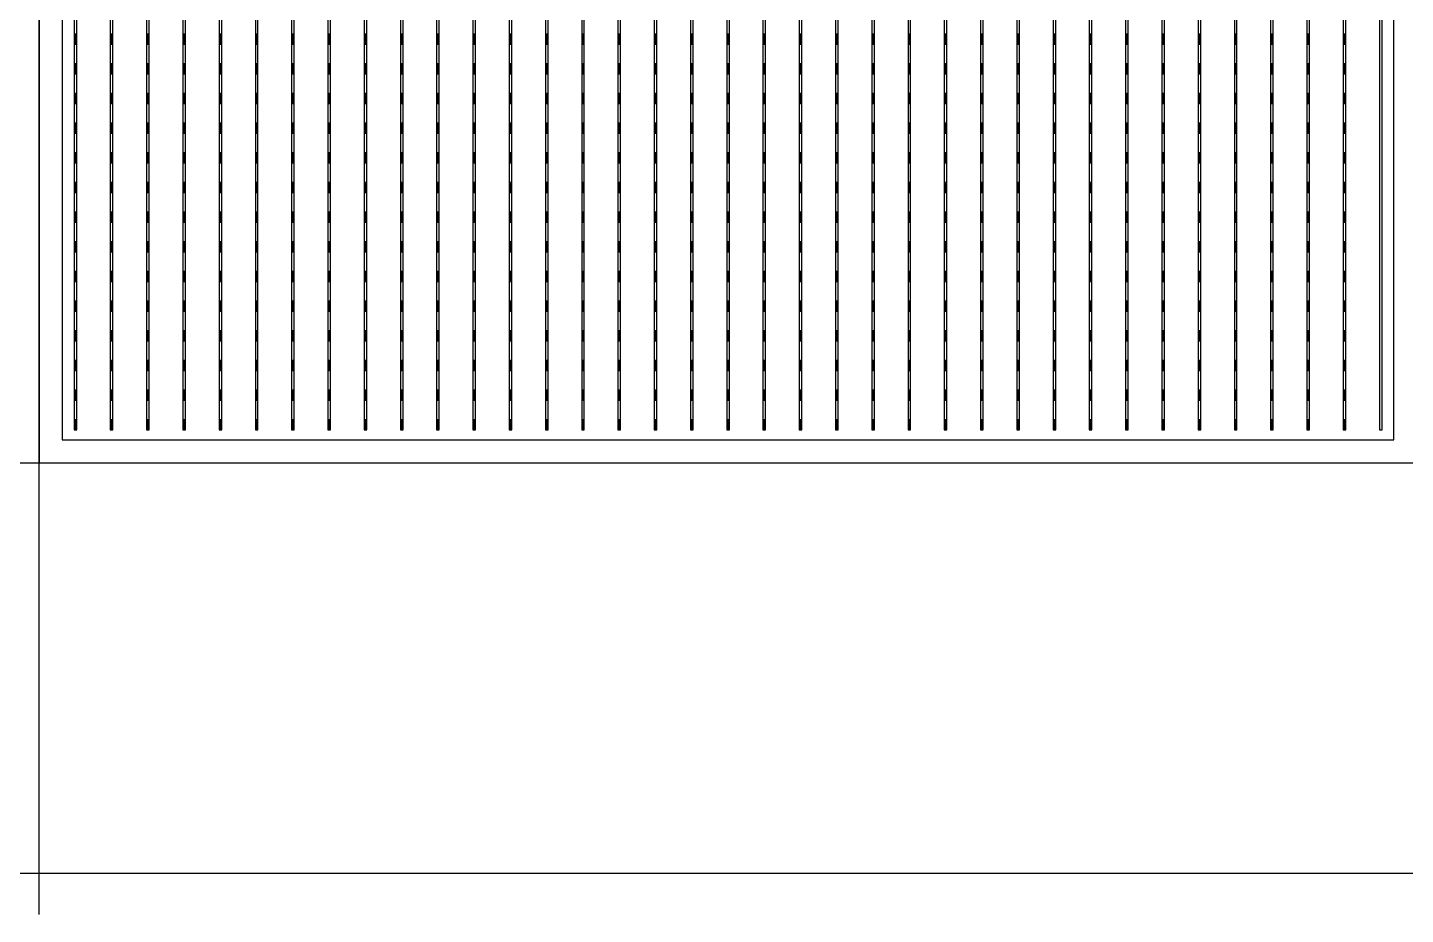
# Model space of a CAD drawing. Header units: millimetres. Extents: x -18 to 142, y -7 to 153.
# Drawn here: x 41.09 to 61.99, y -7.35 to 6.1 of the extents above; entities that cross this region are included whole.
import ezdxf

# ---------------------------------------------------------------- set-up
doc = ezdxf.new("R2010")
doc.units = ezdxf.units.MM
for name, color, linetype in [('CELLS', 5, 'Continuous'), ('CONTACT_PADS', 2, 'Continuous'), ('DICING', 4, 'Continuous'), ('FINGERS', 1, 'Continuous'), ('INSULATION', 2, 'Continuous'), ('WAFER', 1, 'Continuous')]:
    doc.layers.add(name, color=color, linetype=linetype)

msp = doc.modelspace()

# ---------------------------------------------------------------- linework, layer by layer
at = {"layer": 'CELLS'}
for points in [[(41.27, -0.5), (41.27, 20.4), (20.37, 20.4), (20.37, -0.5), (41.27, -0.5)], [(62.17, -0.5), (62.17, 20.4), (41.27, 20.4), (41.27, -0.5), (62.17, -0.5)]]:
    msp.add_lwpolyline(points, close=True, dxfattribs=at)
at = {"layer": 'CONTACT_PADS'}
for points in [[(41.833, 5.85), (41.833, 6), (41.808, 6), (41.808, 5.85), (41.833, 5.85)], [(42.383, 5.85), (42.383, 6), (42.358, 6), (42.358, 5.85), (42.383, 5.85)], [(42.933, 5.85), (42.933, 6), (42.908, 6), (42.908, 5.85), (42.933, 5.85)], [(43.483, 5.85), (43.483, 6), (43.458, 6), (43.458, 5.85), (43.483, 5.85)], [(44.033, 5.85), (44.033, 6), (44.008, 6), (44.008, 5.85), (44.033, 5.85)], [(44.583, 5.85), (44.583, 6), (44.558, 6), (44.558, 5.85), (44.583, 5.85)], [(45.133, 5.85), (45.133, 6), (45.108, 6), (45.108, 5.85), (45.133, 5.85)], [(45.683, 5.85), (45.683, 6), (45.658, 6), (45.658, 5.85), (45.683, 5.85)], [(46.233, 5.85), (46.233, 6), (46.208, 6), (46.208, 5.85), (46.233, 5.85)], [(46.783, 5.85), (46.783, 6), (46.758, 6), (46.758, 5.85), (46.783, 5.85)], [(47.333, 5.85), (47.333, 6), (47.308, 6), (47.308, 5.85), (47.333, 5.85)], [(47.883, 5.85), (47.883, 6), (47.858, 6), (47.858, 5.85), (47.883, 5.85)], [(48.433, 5.85), (48.433, 6), (48.408, 6), (48.408, 5.85), (48.433, 5.85)], [(48.983, 5.85), (48.983, 6), (48.958, 6), (48.958, 5.85), (48.983, 5.85)], [(49.533, 5.85), (49.533, 6), (49.508, 6), (49.508, 5.85), (49.533, 5.85)], [(50.083, 5.85), (50.083, 6), (50.058, 6), (50.058, 5.85), (50.083, 5.85)], [(50.633, 5.85), (50.633, 6), (50.608, 6), (50.608, 5.85), (50.633, 5.85)], [(51.183, 5.85), (51.183, 6), (51.158, 6), (51.158, 5.85), (51.183, 5.85)], [(51.733, 5.85), (51.733, 6), (51.708, 6), (51.708, 5.85), (51.733, 5.85)], [(52.283, 5.85), (52.283, 6), (52.258, 6), (52.258, 5.85), (52.283, 5.85)], [(52.833, 5.85), (52.833, 6), (52.808, 6), (52.808, 5.85), (52.833, 5.85)], [(53.383, 5.85), (53.383, 6), (53.358, 6), (53.358, 5.85), (53.383, 5.85)], [(53.933, 5.85), (53.933, 6), (53.908, 6), (53.908, 5.85), (53.933, 5.85)], [(54.483, 5.85), (54.483, 6), (54.458, 6), (54.458, 5.85), (54.483, 5.85)], [(55.033, 5.85), (55.033, 6), (55.008, 6), (55.008, 5.85), (55.033, 5.85)], [(55.583, 5.85), (55.583, 6), (55.558, 6), (55.558, 5.85), (55.583, 5.85)], [(56.133, 5.85), (56.133, 6), (56.108, 6), (56.108, 5.85), (56.133, 5.85)], [(56.683, 5.85), (56.683, 6), (56.658, 6), (56.658, 5.85), (56.683, 5.85)], [(57.233, 5.85), (57.233, 6), (57.208, 6), (57.208, 5.85), (57.233, 5.85)], [(57.783, 5.85), (57.783, 6), (57.758, 6), (57.758, 5.85), (57.783, 5.85)], [(58.333, 5.85), (58.333, 6), (58.308, 6), (58.308, 5.85), (58.333, 5.85)], [(58.883, 5.85), (58.883, 6), (58.858, 6), (58.858, 5.85), (58.883, 5.85)], [(59.433, 5.85), (59.433, 6), (59.408, 6), (59.408, 5.85), (59.433, 5.85)], [(59.983, 5.85), (59.983, 6), (59.958, 6), (59.958, 5.85), (59.983, 5.85)], [(60.533, 5.85), (60.533, 6), (60.508, 6), (60.508, 5.85), (60.533, 5.85)], [(61.083, 5.85), (61.083, 6), (61.058, 6), (61.058, 5.85), (61.083, 5.85)], [(41.833, 5.4), (41.833, 5.55), (41.808, 5.55), (41.808, 5.4), (41.833, 5.4)], [(42.383, 5.4), (42.383, 5.55), (42.358, 5.55), (42.358, 5.4), (42.383, 5.4)], [(42.933, 5.4), (42.933, 5.55), (42.908, 5.55), (42.908, 5.4), (42.933, 5.4)], [(43.483, 5.4), (43.483, 5.55), (43.458, 5.55), (43.458, 5.4), (43.483, 5.4)], [(44.033, 5.4), (44.033, 5.55), (44.008, 5.55), (44.008, 5.4), (44.033, 5.4)], [(44.583, 5.4), (44.583, 5.55), (44.558, 5.55), (44.558, 5.4), (44.583, 5.4)], [(45.133, 5.4), (45.133, 5.55), (45.108, 5.55), (45.108, 5.4), (45.133, 5.4)], [(45.683, 5.4), (45.683, 5.55), (45.658, 5.55), (45.658, 5.4), (45.683, 5.4)], [(46.233, 5.4), (46.233, 5.55), (46.208, 5.55), (46.208, 5.4), (46.233, 5.4)], [(46.783, 5.4), (46.783, 5.55), (46.758, 5.55), (46.758, 5.4), (46.783, 5.4)], [(47.333, 5.4), (47.333, 5.55), (47.308, 5.55), (47.308, 5.4), (47.333, 5.4)], [(47.883, 5.4), (47.883, 5.55), (47.858, 5.55), (47.858, 5.4), (47.883, 5.4)], [(48.433, 5.4), (48.433, 5.55), (48.408, 5.55), (48.408, 5.4), (48.433, 5.4)], [(48.983, 5.4), (48.983, 5.55), (48.958, 5.55), (48.958, 5.4), (48.983, 5.4)], [(49.533, 5.4), (49.533, 5.55), (49.508, 5.55), (49.508, 5.4), (49.533, 5.4)], [(50.083, 5.4), (50.083, 5.55), (50.058, 5.55), (50.058, 5.4), (50.083, 5.4)], [(50.633, 5.4), (50.633, 5.55), (50.608, 5.55), (50.608, 5.4), (50.633, 5.4)], [(51.183, 5.4), (51.183, 5.55), (51.158, 5.55), (51.158, 5.4), (51.183, 5.4)], [(51.733, 5.4), (51.733, 5.55), (51.708, 5.55), (51.708, 5.4), (51.733, 5.4)], [(52.283, 5.4), (52.283, 5.55), (52.258, 5.55), (52.258, 5.4), (52.283, 5.4)], [(52.833, 5.4), (52.833, 5.55), (52.808, 5.55), (52.808, 5.4), (52.833, 5.4)], [(53.383, 5.4), (53.383, 5.55), (53.358, 5.55), (53.358, 5.4), (53.383, 5.4)], [(53.933, 5.4), (53.933, 5.55), (53.908, 5.55), (53.908, 5.4), (53.933, 5.4)], [(54.483, 5.4), (54.483, 5.55), (54.458, 5.55), (54.458, 5.4), (54.483, 5.4)], [(55.033, 5.4), (55.033, 5.55), (55.008, 5.55), (55.008, 5.4), (55.033, 5.4)], [(55.583, 5.4), (55.583, 5.55), (55.558, 5.55), (55.558, 5.4), (55.583, 5.4)], [(56.133, 5.4), (56.133, 5.55), (56.108, 5.55), (56.108, 5.4), (56.133, 5.4)], [(56.683, 5.4), (56.683, 5.55), (56.658, 5.55), (56.658, 5.4), (56.683, 5.4)], [(57.233, 5.4), (57.233, 5.55), (57.208, 5.55), (57.208, 5.4), (57.233, 5.4)], [(57.783, 5.4), (57.783, 5.55), (57.758, 5.55), (57.758, 5.4), (57.783, 5.4)], [(58.333, 5.4), (58.333, 5.55), (58.308, 5.55), (58.308, 5.4), (58.333, 5.4)], [(58.883, 5.4), (58.883, 5.55), (58.858, 5.55), (58.858, 5.4), (58.883, 5.4)], [(59.433, 5.4), (59.433, 5.55), (59.408, 5.55), (59.408, 5.4), (59.433, 5.4)], [(59.983, 5.4), (59.983, 5.55), (59.958, 5.55), (59.958, 5.4), (59.983, 5.4)], [(60.533, 5.4), (60.533, 5.55), (60.508, 5.55), (60.508, 5.4), (60.533, 5.4)], [(61.083, 5.4), (61.083, 5.55), (61.058, 5.55), (61.058, 5.4), (61.083, 5.4)], [(41.833, 4.95), (41.833, 5.1), (41.808, 5.1), (41.808, 4.95), (41.833, 4.95)], [(42.383, 4.95), (42.383, 5.1), (42.358, 5.1), (42.358, 4.95), (42.383, 4.95)], [(42.933, 4.95), (42.933, 5.1), (42.908, 5.1), (42.908, 4.95), (42.933, 4.95)], [(43.483, 4.95), (43.483, 5.1), (43.458, 5.1), (43.458, 4.95), (43.483, 4.95)], [(44.033, 4.95), (44.033, 5.1), (44.008, 5.1), (44.008, 4.95), (44.033, 4.95)], [(44.583, 4.95), (44.583, 5.1), (44.558, 5.1), (44.558, 4.95), (44.583, 4.95)], [(45.133, 4.95), (45.133, 5.1), (45.108, 5.1), (45.108, 4.95), (45.133, 4.95)], [(45.683, 4.95), (45.683, 5.1), (45.658, 5.1), (45.658, 4.95), (45.683, 4.95)], [(46.233, 4.95), (46.233, 5.1), (46.208, 5.1), (46.208, 4.95), (46.233, 4.95)], [(46.783, 4.95), (46.783, 5.1), (46.758, 5.1), (46.758, 4.95), (46.783, 4.95)], [(47.333, 4.95), (47.333, 5.1), (47.308, 5.1), (47.308, 4.95), (47.333, 4.95)], [(47.883, 4.95), (47.883, 5.1), (47.858, 5.1), (47.858, 4.95), (47.883, 4.95)], [(48.433, 4.95), (48.433, 5.1), (48.408, 5.1), (48.408, 4.95), (48.433, 4.95)], [(48.983, 4.95), (48.983, 5.1), (48.958, 5.1), (48.958, 4.95), (48.983, 4.95)], [(49.533, 4.95), (49.533, 5.1), (49.508, 5.1), (49.508, 4.95), (49.533, 4.95)], [(50.083, 4.95), (50.083, 5.1), (50.058, 5.1), (50.058, 4.95), (50.083, 4.95)], [(50.633, 4.95), (50.633, 5.1), (50.608, 5.1), (50.608, 4.95), (50.633, 4.95)], [(51.183, 4.95), (51.183, 5.1), (51.158, 5.1), (51.158, 4.95), (51.183, 4.95)], [(51.733, 4.95), (51.733, 5.1), (51.708, 5.1), (51.708, 4.95), (51.733, 4.95)], [(52.283, 4.95), (52.283, 5.1), (52.258, 5.1), (52.258, 4.95), (52.283, 4.95)], [(52.833, 4.95), (52.833, 5.1), (52.808, 5.1), (52.808, 4.95), (52.833, 4.95)], [(53.383, 4.95), (53.383, 5.1), (53.358, 5.1), (53.358, 4.95), (53.383, 4.95)], [(53.933, 4.95), (53.933, 5.1), (53.908, 5.1), (53.908, 4.95), (53.933, 4.95)], [(54.483, 4.95), (54.483, 5.1), (54.458, 5.1), (54.458, 4.95), (54.483, 4.95)], [(55.033, 4.95), (55.033, 5.1), (55.008, 5.1), (55.008, 4.95), (55.033, 4.95)], [(55.583, 4.95), (55.583, 5.1), (55.558, 5.1), (55.558, 4.95), (55.583, 4.95)], [(56.133, 4.95), (56.133, 5.1), (56.108, 5.1), (56.108, 4.95), (56.133, 4.95)], [(56.683, 4.95), (56.683, 5.1), (56.658, 5.1), (56.658, 4.95), (56.683, 4.95)], [(57.233, 4.95), (57.233, 5.1), (57.208, 5.1), (57.208, 4.95), (57.233, 4.95)], [(57.783, 4.95), (57.783, 5.1), (57.758, 5.1), (57.758, 4.95), (57.783, 4.95)], [(58.333, 4.95), (58.333, 5.1), (58.308, 5.1), (58.308, 4.95), (58.333, 4.95)], [(58.883, 4.95), (58.883, 5.1), (58.858, 5.1), (58.858, 4.95), (58.883, 4.95)], [(59.433, 4.95), (59.433, 5.1), (59.408, 5.1), (59.408, 4.95), (59.433, 4.95)], [(59.983, 4.95), (59.983, 5.1), (59.958, 5.1), (59.958, 4.95), (59.983, 4.95)], [(60.533, 4.95), (60.533, 5.1), (60.508, 5.1), (60.508, 4.95), (60.533, 4.95)], [(61.083, 4.95), (61.083, 5.1), (61.058, 5.1), (61.058, 4.95), (61.083, 4.95)], [(41.833, 4.5), (41.833, 4.65), (41.808, 4.65), (41.808, 4.5), (41.833, 4.5)], [(42.383, 4.5), (42.383, 4.65), (42.358, 4.65), (42.358, 4.5), (42.383, 4.5)], [(42.933, 4.5), (42.933, 4.65), (42.908, 4.65), (42.908, 4.5), (42.933, 4.5)], [(43.483, 4.5), (43.483, 4.65), (43.458, 4.65), (43.458, 4.5), (43.483, 4.5)], [(44.033, 4.5), (44.033, 4.65), (44.008, 4.65), (44.008, 4.5), (44.033, 4.5)], [(44.583, 4.5), (44.583, 4.65), (44.558, 4.65), (44.558, 4.5), (44.583, 4.5)], [(45.133, 4.5), (45.133, 4.65), (45.108, 4.65), (45.108, 4.5), (45.133, 4.5)], [(45.683, 4.5), (45.683, 4.65), (45.658, 4.65), (45.658, 4.5), (45.683, 4.5)], [(46.233, 4.5), (46.233, 4.65), (46.208, 4.65), (46.208, 4.5), (46.233, 4.5)], [(46.783, 4.5), (46.783, 4.65), (46.758, 4.65), (46.758, 4.5), (46.783, 4.5)], [(47.333, 4.5), (47.333, 4.65), (47.308, 4.65), (47.308, 4.5), (47.333, 4.5)], [(47.883, 4.5), (47.883, 4.65), (47.858, 4.65), (47.858, 4.5), (47.883, 4.5)], [(48.433, 4.5), (48.433, 4.65), (48.408, 4.65), (48.408, 4.5), (48.433, 4.5)], [(48.983, 4.5), (48.983, 4.65), (48.958, 4.65), (48.958, 4.5), (48.983, 4.5)], [(49.533, 4.5), (49.533, 4.65), (49.508, 4.65), (49.508, 4.5), (49.533, 4.5)], [(50.083, 4.5), (50.083, 4.65), (50.058, 4.65), (50.058, 4.5), (50.083, 4.5)], [(50.633, 4.5), (50.633, 4.65), (50.608, 4.65), (50.608, 4.5), (50.633, 4.5)], [(51.183, 4.5), (51.183, 4.65), (51.158, 4.65), (51.158, 4.5), (51.183, 4.5)], [(51.733, 4.5), (51.733, 4.65), (51.708, 4.65), (51.708, 4.5), (51.733, 4.5)], [(52.283, 4.5), (52.283, 4.65), (52.258, 4.65), (52.258, 4.5), (52.283, 4.5)], [(52.833, 4.5), (52.833, 4.65), (52.808, 4.65), (52.808, 4.5), (52.833, 4.5)], [(53.383, 4.5), (53.383, 4.65), (53.358, 4.65), (53.358, 4.5), (53.383, 4.5)], [(53.933, 4.5), (53.933, 4.65), (53.908, 4.65), (53.908, 4.5), (53.933, 4.5)], [(54.483, 4.5), (54.483, 4.65), (54.458, 4.65), (54.458, 4.5), (54.483, 4.5)], [(55.033, 4.5), (55.033, 4.65), (55.008, 4.65), (55.008, 4.5), (55.033, 4.5)], [(55.583, 4.5), (55.583, 4.65), (55.558, 4.65), (55.558, 4.5), (55.583, 4.5)], [(56.133, 4.5), (56.133, 4.65), (56.108, 4.65), (56.108, 4.5), (56.133, 4.5)], [(56.683, 4.5), (56.683, 4.65), (56.658, 4.65), (56.658, 4.5), (56.683, 4.5)], [(57.233, 4.5), (57.233, 4.65), (57.208, 4.65), (57.208, 4.5), (57.233, 4.5)], [(57.783, 4.5), (57.783, 4.65), (57.758, 4.65), (57.758, 4.5), (57.783, 4.5)], [(58.333, 4.5), (58.333, 4.65), (58.308, 4.65), (58.308, 4.5), (58.333, 4.5)], [(58.883, 4.5), (58.883, 4.65), (58.858, 4.65), (58.858, 4.5), (58.883, 4.5)], [(59.433, 4.5), (59.433, 4.65), (59.408, 4.65), (59.408, 4.5), (59.433, 4.5)], [(59.983, 4.5), (59.983, 4.65), (59.958, 4.65), (59.958, 4.5), (59.983, 4.5)], [(60.533, 4.5), (60.533, 4.65), (60.508, 4.65), (60.508, 4.5), (60.533, 4.5)], [(61.083, 4.5), (61.083, 4.65), (61.058, 4.65), (61.058, 4.5), (61.083, 4.5)], [(41.833, 4.05), (41.833, 4.2), (41.808, 4.2), (41.808, 4.05), (41.833, 4.05)], [(42.383, 4.05), (42.383, 4.2), (42.358, 4.2), (42.358, 4.05), (42.383, 4.05)], [(42.933, 4.05), (42.933, 4.2), (42.908, 4.2), (42.908, 4.05), (42.933, 4.05)], [(43.483, 4.05), (43.483, 4.2), (43.458, 4.2), (43.458, 4.05), (43.483, 4.05)], [(44.033, 4.05), (44.033, 4.2), (44.008, 4.2), (44.008, 4.05), (44.033, 4.05)], [(44.583, 4.05), (44.583, 4.2), (44.558, 4.2), (44.558, 4.05), (44.583, 4.05)], [(45.133, 4.05), (45.133, 4.2), (45.108, 4.2), (45.108, 4.05), (45.133, 4.05)], [(45.683, 4.05), (45.683, 4.2), (45.658, 4.2), (45.658, 4.05), (45.683, 4.05)], [(46.233, 4.05), (46.233, 4.2), (46.208, 4.2), (46.208, 4.05), (46.233, 4.05)], [(46.783, 4.05), (46.783, 4.2), (46.758, 4.2), (46.758, 4.05), (46.783, 4.05)], [(47.333, 4.05), (47.333, 4.2), (47.308, 4.2), (47.308, 4.05), (47.333, 4.05)], [(47.883, 4.05), (47.883, 4.2), (47.858, 4.2), (47.858, 4.05), (47.883, 4.05)], [(48.433, 4.05), (48.433, 4.2), (48.408, 4.2), (48.408, 4.05), (48.433, 4.05)], [(48.983, 4.05), (48.983, 4.2), (48.958, 4.2), (48.958, 4.05), (48.983, 4.05)], [(49.533, 4.05), (49.533, 4.2), (49.508, 4.2), (49.508, 4.05), (49.533, 4.05)], [(50.083, 4.05), (50.083, 4.2), (50.058, 4.2), (50.058, 4.05), (50.083, 4.05)], [(50.633, 4.05), (50.633, 4.2), (50.608, 4.2), (50.608, 4.05), (50.633, 4.05)], [(51.183, 4.05), (51.183, 4.2), (51.158, 4.2), (51.158, 4.05), (51.183, 4.05)], [(51.733, 4.05), (51.733, 4.2), (51.708, 4.2), (51.708, 4.05), (51.733, 4.05)], [(52.283, 4.05), (52.283, 4.2), (52.258, 4.2), (52.258, 4.05), (52.283, 4.05)], [(52.833, 4.05), (52.833, 4.2), (52.808, 4.2), (52.808, 4.05), (52.833, 4.05)], [(53.383, 4.05), (53.383, 4.2), (53.358, 4.2), (53.358, 4.05), (53.383, 4.05)], [(53.933, 4.05), (53.933, 4.2), (53.908, 4.2), (53.908, 4.05), (53.933, 4.05)], [(54.483, 4.05), (54.483, 4.2), (54.458, 4.2), (54.458, 4.05), (54.483, 4.05)], [(55.033, 4.05), (55.033, 4.2), (55.008, 4.2), (55.008, 4.05), (55.033, 4.05)], [(55.583, 4.05), (55.583, 4.2), (55.558, 4.2), (55.558, 4.05), (55.583, 4.05)], [(56.133, 4.05), (56.133, 4.2), (56.108, 4.2), (56.108, 4.05), (56.133, 4.05)], [(56.683, 4.05), (56.683, 4.2), (56.658, 4.2), (56.658, 4.05), (56.683, 4.05)], [(57.233, 4.05), (57.233, 4.2), (57.208, 4.2), (57.208, 4.05), (57.233, 4.05)], [(57.783, 4.05), (57.783, 4.2), (57.758, 4.2), (57.758, 4.05), (57.783, 4.05)], [(58.333, 4.05), (58.333, 4.2), (58.308, 4.2), (58.308, 4.05), (58.333, 4.05)], [(58.883, 4.05), (58.883, 4.2), (58.858, 4.2), (58.858, 4.05), (58.883, 4.05)], [(59.433, 4.05), (59.433, 4.2), (59.408, 4.2), (59.408, 4.05), (59.433, 4.05)], [(59.983, 4.05), (59.983, 4.2), (59.958, 4.2), (59.958, 4.05), (59.983, 4.05)], [(60.533, 4.05), (60.533, 4.2), (60.508, 4.2), (60.508, 4.05), (60.533, 4.05)], [(61.083, 4.05), (61.083, 4.2), (61.058, 4.2), (61.058, 4.05), (61.083, 4.05)], [(41.833, 3.6), (41.833, 3.75), (41.808, 3.75), (41.808, 3.6), (41.833, 3.6)], [(42.383, 3.6), (42.383, 3.75), (42.358, 3.75), (42.358, 3.6), (42.383, 3.6)], [(42.933, 3.6), (42.933, 3.75), (42.908, 3.75), (42.908, 3.6), (42.933, 3.6)], [(43.483, 3.6), (43.483, 3.75), (43.458, 3.75), (43.458, 3.6), (43.483, 3.6)], [(44.033, 3.6), (44.033, 3.75), (44.008, 3.75), (44.008, 3.6), (44.033, 3.6)], [(44.583, 3.6), (44.583, 3.75), (44.558, 3.75), (44.558, 3.6), (44.583, 3.6)], [(45.133, 3.6), (45.133, 3.75), (45.108, 3.75), (45.108, 3.6), (45.133, 3.6)], [(45.683, 3.6), (45.683, 3.75), (45.658, 3.75), (45.658, 3.6), (45.683, 3.6)], [(46.233, 3.6), (46.233, 3.75), (46.208, 3.75), (46.208, 3.6), (46.233, 3.6)], [(46.783, 3.6), (46.783, 3.75), (46.758, 3.75), (46.758, 3.6), (46.783, 3.6)], [(47.333, 3.6), (47.333, 3.75), (47.308, 3.75), (47.308, 3.6), (47.333, 3.6)], [(47.883, 3.6), (47.883, 3.75), (47.858, 3.75), (47.858, 3.6), (47.883, 3.6)], [(48.433, 3.6), (48.433, 3.75), (48.408, 3.75), (48.408, 3.6), (48.433, 3.6)], [(48.983, 3.6), (48.983, 3.75), (48.958, 3.75), (48.958, 3.6), (48.983, 3.6)], [(49.533, 3.6), (49.533, 3.75), (49.508, 3.75), (49.508, 3.6), (49.533, 3.6)], [(50.083, 3.6), (50.083, 3.75), (50.058, 3.75), (50.058, 3.6), (50.083, 3.6)], [(50.633, 3.6), (50.633, 3.75), (50.608, 3.75), (50.608, 3.6), (50.633, 3.6)], [(51.183, 3.6), (51.183, 3.75), (51.158, 3.75), (51.158, 3.6), (51.183, 3.6)], [(51.733, 3.6), (51.733, 3.75), (51.708, 3.75), (51.708, 3.6), (51.733, 3.6)], [(52.283, 3.6), (52.283, 3.75), (52.258, 3.75), (52.258, 3.6), (52.283, 3.6)], [(52.833, 3.6), (52.833, 3.75), (52.808, 3.75), (52.808, 3.6), (52.833, 3.6)], [(53.383, 3.6), (53.383, 3.75), (53.358, 3.75), (53.358, 3.6), (53.383, 3.6)], [(53.933, 3.6), (53.933, 3.75), (53.908, 3.75), (53.908, 3.6), (53.933, 3.6)], [(54.483, 3.6), (54.483, 3.75), (54.458, 3.75), (54.458, 3.6), (54.483, 3.6)], [(55.033, 3.6), (55.033, 3.75), (55.008, 3.75), (55.008, 3.6), (55.033, 3.6)], [(55.583, 3.6), (55.583, 3.75), (55.558, 3.75), (55.558, 3.6), (55.583, 3.6)], [(56.133, 3.6), (56.133, 3.75), (56.108, 3.75), (56.108, 3.6), (56.133, 3.6)], [(56.683, 3.6), (56.683, 3.75), (56.658, 3.75), (56.658, 3.6), (56.683, 3.6)], [(57.233, 3.6), (57.233, 3.75), (57.208, 3.75), (57.208, 3.6), (57.233, 3.6)], [(57.783, 3.6), (57.783, 3.75), (57.758, 3.75), (57.758, 3.6), (57.783, 3.6)], [(58.333, 3.6), (58.333, 3.75), (58.308, 3.75), (58.308, 3.6), (58.333, 3.6)], [(58.883, 3.6), (58.883, 3.75), (58.858, 3.75), (58.858, 3.6), (58.883, 3.6)], [(59.433, 3.6), (59.433, 3.75), (59.408, 3.75), (59.408, 3.6), (59.433, 3.6)], [(59.983, 3.6), (59.983, 3.75), (59.958, 3.75), (59.958, 3.6), (59.983, 3.6)], [(60.533, 3.6), (60.533, 3.75), (60.508, 3.75), (60.508, 3.6), (60.533, 3.6)], [(61.083, 3.6), (61.083, 3.75), (61.058, 3.75), (61.058, 3.6), (61.083, 3.6)], [(41.833, 3.15), (41.833, 3.3), (41.808, 3.3), (41.808, 3.15), (41.833, 3.15)], [(42.383, 3.15), (42.383, 3.3), (42.358, 3.3), (42.358, 3.15), (42.383, 3.15)], [(42.933, 3.15), (42.933, 3.3), (42.908, 3.3), (42.908, 3.15), (42.933, 3.15)], [(43.483, 3.15), (43.483, 3.3), (43.458, 3.3), (43.458, 3.15), (43.483, 3.15)], [(44.033, 3.15), (44.033, 3.3), (44.008, 3.3), (44.008, 3.15), (44.033, 3.15)], [(44.583, 3.15), (44.583, 3.3), (44.558, 3.3), (44.558, 3.15), (44.583, 3.15)], [(45.133, 3.15), (45.133, 3.3), (45.108, 3.3), (45.108, 3.15), (45.133, 3.15)], [(45.683, 3.15), (45.683, 3.3), (45.658, 3.3), (45.658, 3.15), (45.683, 3.15)], [(46.233, 3.15), (46.233, 3.3), (46.208, 3.3), (46.208, 3.15), (46.233, 3.15)], [(46.783, 3.15), (46.783, 3.3), (46.758, 3.3), (46.758, 3.15), (46.783, 3.15)], [(47.333, 3.15), (47.333, 3.3), (47.308, 3.3), (47.308, 3.15), (47.333, 3.15)], [(47.883, 3.15), (47.883, 3.3), (47.858, 3.3), (47.858, 3.15), (47.883, 3.15)], [(48.433, 3.15), (48.433, 3.3), (48.408, 3.3), (48.408, 3.15), (48.433, 3.15)], [(48.983, 3.15), (48.983, 3.3), (48.958, 3.3), (48.958, 3.15), (48.983, 3.15)], [(49.533, 3.15), (49.533, 3.3), (49.508, 3.3), (49.508, 3.15), (49.533, 3.15)], [(50.083, 3.15), (50.083, 3.3), (50.058, 3.3), (50.058, 3.15), (50.083, 3.15)], [(50.633, 3.15), (50.633, 3.3), (50.608, 3.3), (50.608, 3.15), (50.633, 3.15)], [(51.183, 3.15), (51.183, 3.3), (51.158, 3.3), (51.158, 3.15), (51.183, 3.15)], [(51.733, 3.15), (51.733, 3.3), (51.708, 3.3), (51.708, 3.15), (51.733, 3.15)], [(52.283, 3.15), (52.283, 3.3), (52.258, 3.3), (52.258, 3.15), (52.283, 3.15)], [(52.833, 3.15), (52.833, 3.3), (52.808, 3.3), (52.808, 3.15), (52.833, 3.15)], [(53.383, 3.15), (53.383, 3.3), (53.358, 3.3), (53.358, 3.15), (53.383, 3.15)], [(53.933, 3.15), (53.933, 3.3), (53.908, 3.3), (53.908, 3.15), (53.933, 3.15)], [(54.483, 3.15), (54.483, 3.3), (54.458, 3.3), (54.458, 3.15), (54.483, 3.15)], [(55.033, 3.15), (55.033, 3.3), (55.008, 3.3), (55.008, 3.15), (55.033, 3.15)], [(55.583, 3.15), (55.583, 3.3), (55.558, 3.3), (55.558, 3.15), (55.583, 3.15)], [(56.133, 3.15), (56.133, 3.3), (56.108, 3.3), (56.108, 3.15), (56.133, 3.15)], [(56.683, 3.15), (56.683, 3.3), (56.658, 3.3), (56.658, 3.15), (56.683, 3.15)], [(57.233, 3.15), (57.233, 3.3), (57.208, 3.3), (57.208, 3.15), (57.233, 3.15)], [(57.783, 3.15), (57.783, 3.3), (57.758, 3.3), (57.758, 3.15), (57.783, 3.15)], [(58.333, 3.15), (58.333, 3.3), (58.308, 3.3), (58.308, 3.15), (58.333, 3.15)], [(58.883, 3.15), (58.883, 3.3), (58.858, 3.3), (58.858, 3.15), (58.883, 3.15)], [(59.433, 3.15), (59.433, 3.3), (59.408, 3.3), (59.408, 3.15), (59.433, 3.15)], [(59.983, 3.15), (59.983, 3.3), (59.958, 3.3), (59.958, 3.15), (59.983, 3.15)], [(60.533, 3.15), (60.533, 3.3), (60.508, 3.3), (60.508, 3.15), (60.533, 3.15)], [(61.083, 3.15), (61.083, 3.3), (61.058, 3.3), (61.058, 3.15), (61.083, 3.15)], [(41.833, 2.7), (41.833, 2.85), (41.808, 2.85), (41.808, 2.7), (41.833, 2.7)], [(42.383, 2.7), (42.383, 2.85), (42.358, 2.85), (42.358, 2.7), (42.383, 2.7)], [(42.933, 2.7), (42.933, 2.85), (42.908, 2.85), (42.908, 2.7), (42.933, 2.7)], [(43.483, 2.7), (43.483, 2.85), (43.458, 2.85), (43.458, 2.7), (43.483, 2.7)], [(44.033, 2.7), (44.033, 2.85), (44.008, 2.85), (44.008, 2.7), (44.033, 2.7)], [(44.583, 2.7), (44.583, 2.85), (44.558, 2.85), (44.558, 2.7), (44.583, 2.7)], [(45.133, 2.7), (45.133, 2.85), (45.108, 2.85), (45.108, 2.7), (45.133, 2.7)], [(45.683, 2.7), (45.683, 2.85), (45.658, 2.85), (45.658, 2.7), (45.683, 2.7)], [(46.233, 2.7), (46.233, 2.85), (46.208, 2.85), (46.208, 2.7), (46.233, 2.7)], [(46.783, 2.7), (46.783, 2.85), (46.758, 2.85), (46.758, 2.7), (46.783, 2.7)], [(47.333, 2.7), (47.333, 2.85), (47.308, 2.85), (47.308, 2.7), (47.333, 2.7)], [(47.883, 2.7), (47.883, 2.85), (47.858, 2.85), (47.858, 2.7), (47.883, 2.7)], [(48.433, 2.7), (48.433, 2.85), (48.408, 2.85), (48.408, 2.7), (48.433, 2.7)], [(48.983, 2.7), (48.983, 2.85), (48.958, 2.85), (48.958, 2.7), (48.983, 2.7)], [(49.533, 2.7), (49.533, 2.85), (49.508, 2.85), (49.508, 2.7), (49.533, 2.7)], [(50.083, 2.7), (50.083, 2.85), (50.058, 2.85), (50.058, 2.7), (50.083, 2.7)], [(50.633, 2.7), (50.633, 2.85), (50.608, 2.85), (50.608, 2.7), (50.633, 2.7)], [(51.183, 2.7), (51.183, 2.85), (51.158, 2.85), (51.158, 2.7), (51.183, 2.7)], [(51.733, 2.7), (51.733, 2.85), (51.708, 2.85), (51.708, 2.7), (51.733, 2.7)], [(52.283, 2.7), (52.283, 2.85), (52.258, 2.85), (52.258, 2.7), (52.283, 2.7)], [(52.833, 2.7), (52.833, 2.85), (52.808, 2.85), (52.808, 2.7), (52.833, 2.7)], [(53.383, 2.7), (53.383, 2.85), (53.358, 2.85), (53.358, 2.7), (53.383, 2.7)], [(53.933, 2.7), (53.933, 2.85), (53.908, 2.85), (53.908, 2.7), (53.933, 2.7)], [(54.483, 2.7), (54.483, 2.85), (54.458, 2.85), (54.458, 2.7), (54.483, 2.7)], [(55.033, 2.7), (55.033, 2.85), (55.008, 2.85), (55.008, 2.7), (55.033, 2.7)], [(55.583, 2.7), (55.583, 2.85), (55.558, 2.85), (55.558, 2.7), (55.583, 2.7)], [(56.133, 2.7), (56.133, 2.85), (56.108, 2.85), (56.108, 2.7), (56.133, 2.7)], [(56.683, 2.7), (56.683, 2.85), (56.658, 2.85), (56.658, 2.7), (56.683, 2.7)], [(57.233, 2.7), (57.233, 2.85), (57.208, 2.85), (57.208, 2.7), (57.233, 2.7)], [(57.783, 2.7), (57.783, 2.85), (57.758, 2.85), (57.758, 2.7), (57.783, 2.7)], [(58.333, 2.7), (58.333, 2.85), (58.308, 2.85), (58.308, 2.7), (58.333, 2.7)], [(58.883, 2.7), (58.883, 2.85), (58.858, 2.85), (58.858, 2.7), (58.883, 2.7)], [(59.433, 2.7), (59.433, 2.85), (59.408, 2.85), (59.408, 2.7), (59.433, 2.7)], [(59.983, 2.7), (59.983, 2.85), (59.958, 2.85), (59.958, 2.7), (59.983, 2.7)], [(60.533, 2.7), (60.533, 2.85), (60.508, 2.85), (60.508, 2.7), (60.533, 2.7)], [(61.083, 2.7), (61.083, 2.85), (61.058, 2.85), (61.058, 2.7), (61.083, 2.7)], [(41.833, 2.25), (41.833, 2.4), (41.808, 2.4), (41.808, 2.25), (41.833, 2.25)], [(42.383, 2.25), (42.383, 2.4), (42.358, 2.4), (42.358, 2.25), (42.383, 2.25)], [(42.933, 2.25), (42.933, 2.4), (42.908, 2.4), (42.908, 2.25), (42.933, 2.25)], [(43.483, 2.25), (43.483, 2.4), (43.458, 2.4), (43.458, 2.25), (43.483, 2.25)], [(44.033, 2.25), (44.033, 2.4), (44.008, 2.4), (44.008, 2.25), (44.033, 2.25)], [(44.583, 2.25), (44.583, 2.4), (44.558, 2.4), (44.558, 2.25), (44.583, 2.25)], [(45.133, 2.25), (45.133, 2.4), (45.108, 2.4), (45.108, 2.25), (45.133, 2.25)], [(45.683, 2.25), (45.683, 2.4), (45.658, 2.4), (45.658, 2.25), (45.683, 2.25)], [(46.233, 2.25), (46.233, 2.4), (46.208, 2.4), (46.208, 2.25), (46.233, 2.25)], [(46.783, 2.25), (46.783, 2.4), (46.758, 2.4), (46.758, 2.25), (46.783, 2.25)], [(47.333, 2.25), (47.333, 2.4), (47.308, 2.4), (47.308, 2.25), (47.333, 2.25)], [(47.883, 2.25), (47.883, 2.4), (47.858, 2.4), (47.858, 2.25), (47.883, 2.25)], [(48.433, 2.25), (48.433, 2.4), (48.408, 2.4), (48.408, 2.25), (48.433, 2.25)], [(48.983, 2.25), (48.983, 2.4), (48.958, 2.4), (48.958, 2.25), (48.983, 2.25)], [(49.533, 2.25), (49.533, 2.4), (49.508, 2.4), (49.508, 2.25), (49.533, 2.25)], [(50.083, 2.25), (50.083, 2.4), (50.058, 2.4), (50.058, 2.25), (50.083, 2.25)], [(50.633, 2.25), (50.633, 2.4), (50.608, 2.4), (50.608, 2.25), (50.633, 2.25)], [(51.183, 2.25), (51.183, 2.4), (51.158, 2.4), (51.158, 2.25), (51.183, 2.25)], [(51.733, 2.25), (51.733, 2.4), (51.708, 2.4), (51.708, 2.25), (51.733, 2.25)], [(52.283, 2.25), (52.283, 2.4), (52.258, 2.4), (52.258, 2.25), (52.283, 2.25)], [(52.833, 2.25), (52.833, 2.4), (52.808, 2.4), (52.808, 2.25), (52.833, 2.25)], [(53.383, 2.25), (53.383, 2.4), (53.358, 2.4), (53.358, 2.25), (53.383, 2.25)], [(53.933, 2.25), (53.933, 2.4), (53.908, 2.4), (53.908, 2.25), (53.933, 2.25)], [(54.483, 2.25), (54.483, 2.4), (54.458, 2.4), (54.458, 2.25), (54.483, 2.25)], [(55.033, 2.25), (55.033, 2.4), (55.008, 2.4), (55.008, 2.25), (55.033, 2.25)], [(55.583, 2.25), (55.583, 2.4), (55.558, 2.4), (55.558, 2.25), (55.583, 2.25)], [(56.133, 2.25), (56.133, 2.4), (56.108, 2.4), (56.108, 2.25), (56.133, 2.25)], [(56.683, 2.25), (56.683, 2.4), (56.658, 2.4), (56.658, 2.25), (56.683, 2.25)], [(57.233, 2.25), (57.233, 2.4), (57.208, 2.4), (57.208, 2.25), (57.233, 2.25)], [(57.783, 2.25), (57.783, 2.4), (57.758, 2.4), (57.758, 2.25), (57.783, 2.25)], [(58.333, 2.25), (58.333, 2.4), (58.308, 2.4), (58.308, 2.25), (58.333, 2.25)], [(58.883, 2.25), (58.883, 2.4), (58.858, 2.4), (58.858, 2.25), (58.883, 2.25)], [(59.433, 2.25), (59.433, 2.4), (59.408, 2.4), (59.408, 2.25), (59.433, 2.25)], [(59.983, 2.25), (59.983, 2.4), (59.958, 2.4), (59.958, 2.25), (59.983, 2.25)], [(60.533, 2.25), (60.533, 2.4), (60.508, 2.4), (60.508, 2.25), (60.533, 2.25)], [(61.083, 2.25), (61.083, 2.4), (61.058, 2.4), (61.058, 2.25), (61.083, 2.25)], [(41.833, 1.8), (41.833, 1.95), (41.808, 1.95), (41.808, 1.8), (41.833, 1.8)], [(42.383, 1.8), (42.383, 1.95), (42.358, 1.95), (42.358, 1.8), (42.383, 1.8)], [(42.933, 1.8), (42.933, 1.95), (42.908, 1.95), (42.908, 1.8), (42.933, 1.8)], [(43.483, 1.8), (43.483, 1.95), (43.458, 1.95), (43.458, 1.8), (43.483, 1.8)], [(44.033, 1.8), (44.033, 1.95), (44.008, 1.95), (44.008, 1.8), (44.033, 1.8)], [(44.583, 1.8), (44.583, 1.95), (44.558, 1.95), (44.558, 1.8), (44.583, 1.8)], [(45.133, 1.8), (45.133, 1.95), (45.108, 1.95), (45.108, 1.8), (45.133, 1.8)], [(45.683, 1.8), (45.683, 1.95), (45.658, 1.95), (45.658, 1.8), (45.683, 1.8)], [(46.233, 1.8), (46.233, 1.95), (46.208, 1.95), (46.208, 1.8), (46.233, 1.8)], [(46.783, 1.8), (46.783, 1.95), (46.758, 1.95), (46.758, 1.8), (46.783, 1.8)], [(47.333, 1.8), (47.333, 1.95), (47.308, 1.95), (47.308, 1.8), (47.333, 1.8)], [(47.883, 1.8), (47.883, 1.95), (47.858, 1.95), (47.858, 1.8), (47.883, 1.8)], [(48.433, 1.8), (48.433, 1.95), (48.408, 1.95), (48.408, 1.8), (48.433, 1.8)], [(48.983, 1.8), (48.983, 1.95), (48.958, 1.95), (48.958, 1.8), (48.983, 1.8)], [(49.533, 1.8), (49.533, 1.95), (49.508, 1.95), (49.508, 1.8), (49.533, 1.8)], [(50.083, 1.8), (50.083, 1.95), (50.058, 1.95), (50.058, 1.8), (50.083, 1.8)], [(50.633, 1.8), (50.633, 1.95), (50.608, 1.95), (50.608, 1.8), (50.633, 1.8)], [(51.183, 1.8), (51.183, 1.95), (51.158, 1.95), (51.158, 1.8), (51.183, 1.8)], [(51.733, 1.8), (51.733, 1.95), (51.708, 1.95), (51.708, 1.8), (51.733, 1.8)], [(52.283, 1.8), (52.283, 1.95), (52.258, 1.95), (52.258, 1.8), (52.283, 1.8)], [(52.833, 1.8), (52.833, 1.95), (52.808, 1.95), (52.808, 1.8), (52.833, 1.8)], [(53.383, 1.8), (53.383, 1.95), (53.358, 1.95), (53.358, 1.8), (53.383, 1.8)], [(53.933, 1.8), (53.933, 1.95), (53.908, 1.95), (53.908, 1.8), (53.933, 1.8)], [(54.483, 1.8), (54.483, 1.95), (54.458, 1.95), (54.458, 1.8), (54.483, 1.8)], [(55.033, 1.8), (55.033, 1.95), (55.008, 1.95), (55.008, 1.8), (55.033, 1.8)], [(55.583, 1.8), (55.583, 1.95), (55.558, 1.95), (55.558, 1.8), (55.583, 1.8)], [(56.133, 1.8), (56.133, 1.95), (56.108, 1.95), (56.108, 1.8), (56.133, 1.8)], [(56.683, 1.8), (56.683, 1.95), (56.658, 1.95), (56.658, 1.8), (56.683, 1.8)], [(57.233, 1.8), (57.233, 1.95), (57.208, 1.95), (57.208, 1.8), (57.233, 1.8)], [(57.783, 1.8), (57.783, 1.95), (57.758, 1.95), (57.758, 1.8), (57.783, 1.8)], [(58.333, 1.8), (58.333, 1.95), (58.308, 1.95), (58.308, 1.8), (58.333, 1.8)], [(58.883, 1.8), (58.883, 1.95), (58.858, 1.95), (58.858, 1.8), (58.883, 1.8)], [(59.433, 1.8), (59.433, 1.95), (59.408, 1.95), (59.408, 1.8), (59.433, 1.8)], [(59.983, 1.8), (59.983, 1.95), (59.958, 1.95), (59.958, 1.8), (59.983, 1.8)], [(60.533, 1.8), (60.533, 1.95), (60.508, 1.95), (60.508, 1.8), (60.533, 1.8)], [(61.083, 1.8), (61.083, 1.95), (61.058, 1.95), (61.058, 1.8), (61.083, 1.8)], [(41.833, 1.35), (41.833, 1.5), (41.808, 1.5), (41.808, 1.35), (41.833, 1.35)], [(42.383, 1.35), (42.383, 1.5), (42.358, 1.5), (42.358, 1.35), (42.383, 1.35)], [(42.933, 1.35), (42.933, 1.5), (42.908, 1.5), (42.908, 1.35), (42.933, 1.35)], [(43.483, 1.35), (43.483, 1.5), (43.458, 1.5), (43.458, 1.35), (43.483, 1.35)], [(44.033, 1.35), (44.033, 1.5), (44.008, 1.5), (44.008, 1.35), (44.033, 1.35)], [(44.583, 1.35), (44.583, 1.5), (44.558, 1.5), (44.558, 1.35), (44.583, 1.35)], [(45.133, 1.35), (45.133, 1.5), (45.108, 1.5), (45.108, 1.35), (45.133, 1.35)], [(45.683, 1.35), (45.683, 1.5), (45.658, 1.5), (45.658, 1.35), (45.683, 1.35)], [(46.233, 1.35), (46.233, 1.5), (46.208, 1.5), (46.208, 1.35), (46.233, 1.35)], [(46.783, 1.35), (46.783, 1.5), (46.758, 1.5), (46.758, 1.35), (46.783, 1.35)], [(47.333, 1.35), (47.333, 1.5), (47.308, 1.5), (47.308, 1.35), (47.333, 1.35)], [(47.883, 1.35), (47.883, 1.5), (47.858, 1.5), (47.858, 1.35), (47.883, 1.35)], [(48.433, 1.35), (48.433, 1.5), (48.408, 1.5), (48.408, 1.35), (48.433, 1.35)], [(48.983, 1.35), (48.983, 1.5), (48.958, 1.5), (48.958, 1.35), (48.983, 1.35)], [(49.533, 1.35), (49.533, 1.5), (49.508, 1.5), (49.508, 1.35), (49.533, 1.35)], [(50.083, 1.35), (50.083, 1.5), (50.058, 1.5), (50.058, 1.35), (50.083, 1.35)], [(50.633, 1.35), (50.633, 1.5), (50.608, 1.5), (50.608, 1.35), (50.633, 1.35)], [(51.183, 1.35), (51.183, 1.5), (51.158, 1.5), (51.158, 1.35), (51.183, 1.35)], [(51.733, 1.35), (51.733, 1.5), (51.708, 1.5), (51.708, 1.35), (51.733, 1.35)], [(52.283, 1.35), (52.283, 1.5), (52.258, 1.5), (52.258, 1.35), (52.283, 1.35)], [(52.833, 1.35), (52.833, 1.5), (52.808, 1.5), (52.808, 1.35), (52.833, 1.35)], [(53.383, 1.35), (53.383, 1.5), (53.358, 1.5), (53.358, 1.35), (53.383, 1.35)], [(53.933, 1.35), (53.933, 1.5), (53.908, 1.5), (53.908, 1.35), (53.933, 1.35)], [(54.483, 1.35), (54.483, 1.5), (54.458, 1.5), (54.458, 1.35), (54.483, 1.35)], [(55.033, 1.35), (55.033, 1.5), (55.008, 1.5), (55.008, 1.35), (55.033, 1.35)], [(55.583, 1.35), (55.583, 1.5), (55.558, 1.5), (55.558, 1.35), (55.583, 1.35)], [(56.133, 1.35), (56.133, 1.5), (56.108, 1.5), (56.108, 1.35), (56.133, 1.35)], [(56.683, 1.35), (56.683, 1.5), (56.658, 1.5), (56.658, 1.35), (56.683, 1.35)], [(57.233, 1.35), (57.233, 1.5), (57.208, 1.5), (57.208, 1.35), (57.233, 1.35)], [(57.783, 1.35), (57.783, 1.5), (57.758, 1.5), (57.758, 1.35), (57.783, 1.35)], [(58.333, 1.35), (58.333, 1.5), (58.308, 1.5), (58.308, 1.35), (58.333, 1.35)], [(58.883, 1.35), (58.883, 1.5), (58.858, 1.5), (58.858, 1.35), (58.883, 1.35)], [(59.433, 1.35), (59.433, 1.5), (59.408, 1.5), (59.408, 1.35), (59.433, 1.35)], [(59.983, 1.35), (59.983, 1.5), (59.958, 1.5), (59.958, 1.35), (59.983, 1.35)], [(60.533, 1.35), (60.533, 1.5), (60.508, 1.5), (60.508, 1.35), (60.533, 1.35)], [(61.083, 1.35), (61.083, 1.5), (61.058, 1.5), (61.058, 1.35), (61.083, 1.35)], [(41.833, 0.9), (41.833, 1.05), (41.808, 1.05), (41.808, 0.9), (41.833, 0.9)], [(42.383, 0.9), (42.383, 1.05), (42.358, 1.05), (42.358, 0.9), (42.383, 0.9)], [(42.933, 0.9), (42.933, 1.05), (42.908, 1.05), (42.908, 0.9), (42.933, 0.9)], [(43.483, 0.9), (43.483, 1.05), (43.458, 1.05), (43.458, 0.9), (43.483, 0.9)], [(44.033, 0.9), (44.033, 1.05), (44.008, 1.05), (44.008, 0.9), (44.033, 0.9)], [(44.583, 0.9), (44.583, 1.05), (44.558, 1.05), (44.558, 0.9), (44.583, 0.9)], [(45.133, 0.9), (45.133, 1.05), (45.108, 1.05), (45.108, 0.9), (45.133, 0.9)], [(45.683, 0.9), (45.683, 1.05), (45.658, 1.05), (45.658, 0.9), (45.683, 0.9)], [(46.233, 0.9), (46.233, 1.05), (46.208, 1.05), (46.208, 0.9), (46.233, 0.9)], [(46.783, 0.9), (46.783, 1.05), (46.758, 1.05), (46.758, 0.9), (46.783, 0.9)], [(47.333, 0.9), (47.333, 1.05), (47.308, 1.05), (47.308, 0.9), (47.333, 0.9)], [(47.883, 0.9), (47.883, 1.05), (47.858, 1.05), (47.858, 0.9), (47.883, 0.9)], [(48.433, 0.9), (48.433, 1.05), (48.408, 1.05), (48.408, 0.9), (48.433, 0.9)], [(48.983, 0.9), (48.983, 1.05), (48.958, 1.05), (48.958, 0.9), (48.983, 0.9)], [(49.533, 0.9), (49.533, 1.05), (49.508, 1.05), (49.508, 0.9), (49.533, 0.9)], [(50.083, 0.9), (50.083, 1.05), (50.058, 1.05), (50.058, 0.9), (50.083, 0.9)], [(50.633, 0.9), (50.633, 1.05), (50.608, 1.05), (50.608, 0.9), (50.633, 0.9)], [(51.183, 0.9), (51.183, 1.05), (51.158, 1.05), (51.158, 0.9), (51.183, 0.9)], [(51.733, 0.9), (51.733, 1.05), (51.708, 1.05), (51.708, 0.9), (51.733, 0.9)], [(52.283, 0.9), (52.283, 1.05), (52.258, 1.05), (52.258, 0.9), (52.283, 0.9)], [(52.833, 0.9), (52.833, 1.05), (52.808, 1.05), (52.808, 0.9), (52.833, 0.9)], [(53.383, 0.9), (53.383, 1.05), (53.358, 1.05), (53.358, 0.9), (53.383, 0.9)], [(53.933, 0.9), (53.933, 1.05), (53.908, 1.05), (53.908, 0.9), (53.933, 0.9)], [(54.483, 0.9), (54.483, 1.05), (54.458, 1.05), (54.458, 0.9), (54.483, 0.9)], [(55.033, 0.9), (55.033, 1.05), (55.008, 1.05), (55.008, 0.9), (55.033, 0.9)], [(55.583, 0.9), (55.583, 1.05), (55.558, 1.05), (55.558, 0.9), (55.583, 0.9)], [(56.133, 0.9), (56.133, 1.05), (56.108, 1.05), (56.108, 0.9), (56.133, 0.9)], [(56.683, 0.9), (56.683, 1.05), (56.658, 1.05), (56.658, 0.9), (56.683, 0.9)], [(57.233, 0.9), (57.233, 1.05), (57.208, 1.05), (57.208, 0.9), (57.233, 0.9)], [(57.783, 0.9), (57.783, 1.05), (57.758, 1.05), (57.758, 0.9), (57.783, 0.9)], [(58.333, 0.9), (58.333, 1.05), (58.308, 1.05), (58.308, 0.9), (58.333, 0.9)], [(58.883, 0.9), (58.883, 1.05), (58.858, 1.05), (58.858, 0.9), (58.883, 0.9)], [(59.433, 0.9), (59.433, 1.05), (59.408, 1.05), (59.408, 0.9), (59.433, 0.9)], [(59.983, 0.9), (59.983, 1.05), (59.958, 1.05), (59.958, 0.9), (59.983, 0.9)], [(60.533, 0.9), (60.533, 1.05), (60.508, 1.05), (60.508, 0.9), (60.533, 0.9)], [(61.083, 0.9), (61.083, 1.05), (61.058, 1.05), (61.058, 0.9), (61.083, 0.9)], [(41.833, 0.45), (41.833, 0.6), (41.808, 0.6), (41.808, 0.45), (41.833, 0.45)], [(42.383, 0.45), (42.383, 0.6), (42.358, 0.6), (42.358, 0.45), (42.383, 0.45)], [(42.933, 0.45), (42.933, 0.6), (42.908, 0.6), (42.908, 0.45), (42.933, 0.45)], [(43.483, 0.45), (43.483, 0.6), (43.458, 0.6), (43.458, 0.45), (43.483, 0.45)], [(44.033, 0.45), (44.033, 0.6), (44.008, 0.6), (44.008, 0.45), (44.033, 0.45)], [(44.583, 0.45), (44.583, 0.6), (44.558, 0.6), (44.558, 0.45), (44.583, 0.45)], [(45.133, 0.45), (45.133, 0.6), (45.108, 0.6), (45.108, 0.45), (45.133, 0.45)], [(45.683, 0.45), (45.683, 0.6), (45.658, 0.6), (45.658, 0.45), (45.683, 0.45)], [(46.233, 0.45), (46.233, 0.6), (46.208, 0.6), (46.208, 0.45), (46.233, 0.45)], [(46.783, 0.45), (46.783, 0.6), (46.758, 0.6), (46.758, 0.45), (46.783, 0.45)], [(47.333, 0.45), (47.333, 0.6), (47.308, 0.6), (47.308, 0.45), (47.333, 0.45)], [(47.883, 0.45), (47.883, 0.6), (47.858, 0.6), (47.858, 0.45), (47.883, 0.45)], [(48.433, 0.45), (48.433, 0.6), (48.408, 0.6), (48.408, 0.45), (48.433, 0.45)], [(48.983, 0.45), (48.983, 0.6), (48.958, 0.6), (48.958, 0.45), (48.983, 0.45)], [(49.533, 0.45), (49.533, 0.6), (49.508, 0.6), (49.508, 0.45), (49.533, 0.45)], [(50.083, 0.45), (50.083, 0.6), (50.058, 0.6), (50.058, 0.45), (50.083, 0.45)], [(50.633, 0.45), (50.633, 0.6), (50.608, 0.6), (50.608, 0.45), (50.633, 0.45)], [(51.183, 0.45), (51.183, 0.6), (51.158, 0.6), (51.158, 0.45), (51.183, 0.45)], [(51.733, 0.45), (51.733, 0.6), (51.708, 0.6), (51.708, 0.45), (51.733, 0.45)], [(52.283, 0.45), (52.283, 0.6), (52.258, 0.6), (52.258, 0.45), (52.283, 0.45)], [(52.833, 0.45), (52.833, 0.6), (52.808, 0.6), (52.808, 0.45), (52.833, 0.45)], [(53.383, 0.45), (53.383, 0.6), (53.358, 0.6), (53.358, 0.45), (53.383, 0.45)], [(53.933, 0.45), (53.933, 0.6), (53.908, 0.6), (53.908, 0.45), (53.933, 0.45)], [(54.483, 0.45), (54.483, 0.6), (54.458, 0.6), (54.458, 0.45), (54.483, 0.45)], [(55.033, 0.45), (55.033, 0.6), (55.008, 0.6), (55.008, 0.45), (55.033, 0.45)], [(55.583, 0.45), (55.583, 0.6), (55.558, 0.6), (55.558, 0.45), (55.583, 0.45)], [(56.133, 0.45), (56.133, 0.6), (56.108, 0.6), (56.108, 0.45), (56.133, 0.45)], [(56.683, 0.45), (56.683, 0.6), (56.658, 0.6), (56.658, 0.45), (56.683, 0.45)], [(57.233, 0.45), (57.233, 0.6), (57.208, 0.6), (57.208, 0.45), (57.233, 0.45)], [(57.783, 0.45), (57.783, 0.6), (57.758, 0.6), (57.758, 0.45), (57.783, 0.45)], [(58.333, 0.45), (58.333, 0.6), (58.308, 0.6), (58.308, 0.45), (58.333, 0.45)], [(58.883, 0.45), (58.883, 0.6), (58.858, 0.6), (58.858, 0.45), (58.883, 0.45)], [(59.433, 0.45), (59.433, 0.6), (59.408, 0.6), (59.408, 0.45), (59.433, 0.45)], [(59.983, 0.45), (59.983, 0.6), (59.958, 0.6), (59.958, 0.45), (59.983, 0.45)], [(60.533, 0.45), (60.533, 0.6), (60.508, 0.6), (60.508, 0.45), (60.533, 0.45)], [(61.083, 0.45), (61.083, 0.6), (61.058, 0.6), (61.058, 0.45), (61.083, 0.45)], [(41.833, 0), (41.833, 0.15), (41.808, 0.15), (41.808, 0), (41.833, 0)], [(42.383, 0), (42.383, 0.15), (42.358, 0.15), (42.358, 0), (42.383, 0)], [(42.933, 0), (42.933, 0.15), (42.908, 0.15), (42.908, 0), (42.933, 0)], [(43.483, 0), (43.483, 0.15), (43.458, 0.15), (43.458, 0), (43.483, 0)], [(44.033, 0), (44.033, 0.15), (44.008, 0.15), (44.008, 0), (44.033, 0)], [(44.583, 0), (44.583, 0.15), (44.558, 0.15), (44.558, 0), (44.583, 0)], [(45.133, 0), (45.133, 0.15), (45.108, 0.15), (45.108, 0), (45.133, 0)], [(45.683, 0), (45.683, 0.15), (45.658, 0.15), (45.658, 0), (45.683, 0)], [(46.233, 0), (46.233, 0.15), (46.208, 0.15), (46.208, 0), (46.233, 0)], [(46.783, 0), (46.783, 0.15), (46.758, 0.15), (46.758, 0), (46.783, 0)], [(47.333, 0), (47.333, 0.15), (47.308, 0.15), (47.308, 0), (47.333, 0)], [(47.883, 0), (47.883, 0.15), (47.858, 0.15), (47.858, 0), (47.883, 0)], [(48.433, 0), (48.433, 0.15), (48.408, 0.15), (48.408, 0), (48.433, 0)], [(48.983, 0), (48.983, 0.15), (48.958, 0.15), (48.958, 0), (48.983, 0)], [(49.533, 0), (49.533, 0.15), (49.508, 0.15), (49.508, 0), (49.533, 0)], [(50.083, 0), (50.083, 0.15), (50.058, 0.15), (50.058, 0), (50.083, 0)], [(50.633, 0), (50.633, 0.15), (50.608, 0.15), (50.608, 0), (50.633, 0)], [(51.183, 0), (51.183, 0.15), (51.158, 0.15), (51.158, 0), (51.183, 0)], [(51.733, 0), (51.733, 0.15), (51.708, 0.15), (51.708, 0), (51.733, 0)], [(52.283, 0), (52.283, 0.15), (52.258, 0.15), (52.258, 0), (52.283, 0)], [(52.833, 0), (52.833, 0.15), (52.808, 0.15), (52.808, 0), (52.833, 0)], [(53.383, 0), (53.383, 0.15), (53.358, 0.15), (53.358, 0), (53.383, 0)], [(53.933, 0), (53.933, 0.15), (53.908, 0.15), (53.908, 0), (53.933, 0)], [(54.483, 0), (54.483, 0.15), (54.458, 0.15), (54.458, 0), (54.483, 0)], [(55.033, 0), (55.033, 0.15), (55.008, 0.15), (55.008, 0), (55.033, 0)], [(55.583, 0), (55.583, 0.15), (55.558, 0.15), (55.558, 0), (55.583, 0)], [(56.133, 0), (56.133, 0.15), (56.108, 0.15), (56.108, 0), (56.133, 0)], [(56.683, 0), (56.683, 0.15), (56.658, 0.15), (56.658, 0), (56.683, 0)], [(57.233, 0), (57.233, 0.15), (57.208, 0.15), (57.208, 0), (57.233, 0)], [(57.783, 0), (57.783, 0.15), (57.758, 0.15), (57.758, 0), (57.783, 0)], [(58.333, 0), (58.333, 0.15), (58.308, 0.15), (58.308, 0), (58.333, 0)], [(58.883, 0), (58.883, 0.15), (58.858, 0.15), (58.858, 0), (58.883, 0)], [(59.433, 0), (59.433, 0.15), (59.408, 0.15), (59.408, 0), (59.433, 0)], [(59.983, 0), (59.983, 0.15), (59.958, 0.15), (59.958, 0), (59.983, 0)], [(60.533, 0), (60.533, 0.15), (60.508, 0.15), (60.508, 0), (60.533, 0)], [(61.083, 0), (61.083, 0.15), (61.058, 0.15), (61.058, 0), (61.083, 0)]]:
    msp.add_lwpolyline(points, close=True, dxfattribs=at)
at = {"layer": 'DICING'}
for p, q in [((41.27, -7.35), (41.27, 152.65)), ((41.27, -7.35), (41.27, 152.65)), ((41.27, -7.35), (41.27, 152.65)), ((41.27, -7.35), (41.27, 152.65)), ((41.27, -7.35), (41.27, 152.65)), ((41.27, -7.35), (41.27, 152.65)), ((41.27, -7.35), (41.27, 131.75)), ((41.27, -7.35), (41.27, 131.75)), ((41.27, -7.35), (41.27, 131.75)), ((41.27, -7.35), (41.27, 131.75)), ((41.27, -7.35), (41.27, 131.75)), ((41.27, -7.35), (41.27, 131.75)), ((41.27, -7.35), (41.27, 110.85)), ((41.27, -7.35), (41.27, 110.85)), ((41.27, -7.35), (41.27, 110.85)), ((41.27, -7.35), (41.27, 110.85)), ((41.27, -7.35), (41.27, 110.85)), ((41.27, -7.35), (41.27, 110.85)), ((41.27, -7.35), (41.27, 89.95)), ((41.27, -7.35), (41.27, 89.95)), ((41.27, -7.35), (41.27, 89.95)), ((41.27, -7.35), (41.27, 89.95)), ((41.27, -7.35), (41.27, 89.95)), ((41.27, -7.35), (41.27, 89.95)), ((41.27, -7.35), (41.27, 69.05)), ((41.27, -7.35), (41.27, 69.05)), ((41.27, -7.35), (41.27, 69.05)), ((41.27, -7.35), (41.27, 69.05)), ((41.27, -7.35), (41.27, 69.05)), ((41.27, -7.35), (41.27, 69.05)), ((41.27, -7.35), (41.27, 48.15)), ((41.27, -7.35), (41.27, 48.15)), ((41.27, -7.35), (41.27, 48.15)), ((41.27, -7.35), (41.27, 48.15)), ((41.27, -7.35), (41.27, 48.15)), ((41.27, -7.35), (41.27, 48.15)), ((41.27, -7.35), (41.27, 27.25)), ((41.27, -7.35), (41.27, 27.25)), ((41.27, -7.35), (41.27, 27.25)), ((41.27, -7.35), (41.27, 27.25)), ((41.27, -7.35), (41.27, 27.25)), ((-17.83, -0.5), (58.57, -0.5)), ((-17.83, -0.5), (79.47, -0.5)), ((-17.83, -0.5), (100.37, -0.5)), ((-17.83, -0.5), (121.27, -0.5)), ((-17.83, -0.5), (142.17, -0.5)), ((-17.83, -0.5), (142.17, -0.5)), ((-17.83, -0.5), (142.17, -0.5)), ((-17.83, -0.5), (142.17, -0.5)), ((-17.83, -0.5), (142.17, -0.5)), ((-17.83, -0.5), (142.17, -0.5)), ((-17.83, -0.5), (142.17, -0.5)), ((-17.83, -0.5), (142.17, -0.5)), ((-17.83, -0.5), (142.17, -0.5)), ((-17.83, -0.5), (142.17, -0.5)), ((-17.83, -0.5), (142.17, -0.5)), ((-17.83, -0.5), (142.17, -0.5)), ((-17.83, -0.5), (142.17, -0.5)), ((-17.83, -0.5), (142.17, -0.5)), ((-17.83, -0.5), (142.17, -0.5)), ((-17.83, -0.5), (142.17, -0.5)), ((-17.83, -0.5), (142.17, -0.5)), ((-17.83, -0.5), (142.17, -0.5)), ((-17.83, -0.5), (142.17, -0.5)), ((-17.83, -0.5), (142.17, -0.5)), ((-17.83, -0.5), (142.17, -0.5)), ((-17.83, -0.5), (142.17, -0.5)), ((-17.83, -0.5), (142.17, -0.5)), ((-17.83, -0.5), (142.17, -0.5)), ((-17.83, -0.5), (142.17, -0.5)), ((-17.83, -0.5), (142.17, -0.5)), ((-17.83, -0.5), (142.17, -0.5)), ((-17.83, -0.5), (142.17, -0.5)), ((-17.83, -0.5), (142.17, -0.5)), ((-17.83, -0.5), (142.17, -0.5)), ((-17.83, -0.5), (142.17, -0.5)), ((-17.83, -0.5), (142.17, -0.5)), ((-17.83, -0.5), (142.17, -0.5)), ((-17.83, -0.5), (142.17, -0.5)), ((-17.83, -0.5), (142.17, -0.5)), ((-17.83, -0.5), (142.17, -0.5)), ((-17.83, -0.5), (142.17, -0.5))]:
    msp.add_line(p, q, dxfattribs=at)
at = {"layer": 'FINGERS'}
for points in [[(41.84, 0), (41.84, 19.9), (41.8, 19.9), (41.8, 0), (41.84, 0)], [(42.39, 0), (42.39, 19.9), (42.35, 19.9), (42.35, 0), (42.39, 0)], [(42.94, 0), (42.94, 19.9), (42.9, 19.9), (42.9, 0), (42.94, 0)], [(43.49, 0), (43.49, 19.9), (43.45, 19.9), (43.45, 0), (43.49, 0)], [(44.04, 0), (44.04, 19.9), (44, 19.9), (44, 0), (44.04, 0)], [(44.59, 0), (44.59, 19.9), (44.55, 19.9), (44.55, 0), (44.59, 0)], [(45.14, 0), (45.14, 19.9), (45.1, 19.9), (45.1, 0), (45.14, 0)], [(45.69, 0), (45.69, 19.9), (45.65, 19.9), (45.65, 0), (45.69, 0)], [(46.24, 0), (46.24, 19.9), (46.2, 19.9), (46.2, 0), (46.24, 0)], [(46.79, 0), (46.79, 19.9), (46.75, 19.9), (46.75, 0), (46.79, 0)], [(47.34, 0), (47.34, 19.9), (47.3, 19.9), (47.3, 0), (47.34, 0)], [(47.89, 0), (47.89, 19.9), (47.85, 19.9), (47.85, 0), (47.89, 0)], [(48.44, 0), (48.44, 19.9), (48.4, 19.9), (48.4, 0), (48.44, 0)], [(48.99, 0), (48.99, 19.9), (48.95, 19.9), (48.95, 0), (48.99, 0)], [(49.54, 0), (49.54, 19.9), (49.5, 19.9), (49.5, 0), (49.54, 0)], [(50.09, 0), (50.09, 19.9), (50.05, 19.9), (50.05, 0), (50.09, 0)], [(50.64, 0), (50.64, 19.9), (50.6, 19.9), (50.6, 0), (50.64, 0)], [(51.19, 0), (51.19, 19.9), (51.15, 19.9), (51.15, 0), (51.19, 0)], [(51.74, 0), (51.74, 19.9), (51.7, 19.9), (51.7, 0), (51.74, 0)], [(52.29, 0), (52.29, 19.9), (52.25, 19.9), (52.25, 0), (52.29, 0)], [(52.84, 0), (52.84, 19.9), (52.8, 19.9), (52.8, 0), (52.84, 0)], [(53.39, 0), (53.39, 19.9), (53.35, 19.9), (53.35, 0), (53.39, 0)], [(53.94, 0), (53.94, 19.9), (53.9, 19.9), (53.9, 0), (53.94, 0)], [(54.49, 0), (54.49, 19.9), (54.45, 19.9), (54.45, 0), (54.49, 0)], [(55.04, 0), (55.04, 19.9), (55, 19.9), (55, 0), (55.04, 0)], [(55.59, 0), (55.59, 19.9), (55.55, 19.9), (55.55, 0), (55.59, 0)], [(56.14, 0), (56.14, 19.9), (56.1, 19.9), (56.1, 0), (56.14, 0)], [(56.69, 0), (56.69, 19.9), (56.65, 19.9), (56.65, 0), (56.69, 0)], [(57.24, 0), (57.24, 19.9), (57.2, 19.9), (57.2, 0), (57.24, 0)], [(57.79, 0), (57.79, 19.9), (57.75, 19.9), (57.75, 0), (57.79, 0)], [(58.34, 0), (58.34, 19.9), (58.3, 19.9), (58.3, 0), (58.34, 0)], [(58.89, 0), (58.89, 19.9), (58.85, 19.9), (58.85, 0), (58.89, 0)], [(59.44, 0), (59.44, 19.9), (59.4, 19.9), (59.4, 0), (59.44, 0)], [(59.99, 0), (59.99, 19.9), (59.95, 19.9), (59.95, 0), (59.99, 0)], [(60.54, 0), (60.54, 19.9), (60.5, 19.9), (60.5, 0), (60.54, 0)], [(61.09, 0), (61.09, 19.9), (61.05, 19.9), (61.05, 0), (61.09, 0)], [(61.64, 0), (61.64, 19.9), (61.6, 19.9), (61.6, 0), (61.64, 0)]]:
    msp.add_lwpolyline(points, close=True, dxfattribs=at)
at = {"layer": 'INSULATION'}
msp.add_lwpolyline([(61.82, -0.15), (61.82, 20.05), (41.62, 20.05), (41.62, -0.15), (61.82, -0.15)], close=True, dxfattribs=at)
at = {"layer": 'WAFER'}
msp.add_lwpolyline([(-16.136, -6.725), (140.476, -6.725), (141.545, -5.656), (141.545, 150.956), (140.476, 152.025), (-16.136, 152.025), (-17.205, 150.956), (-17.205, -5.656), (-16.136, -6.725)], close=True, dxfattribs=at)

doc.saveas('drawing.dxf')
